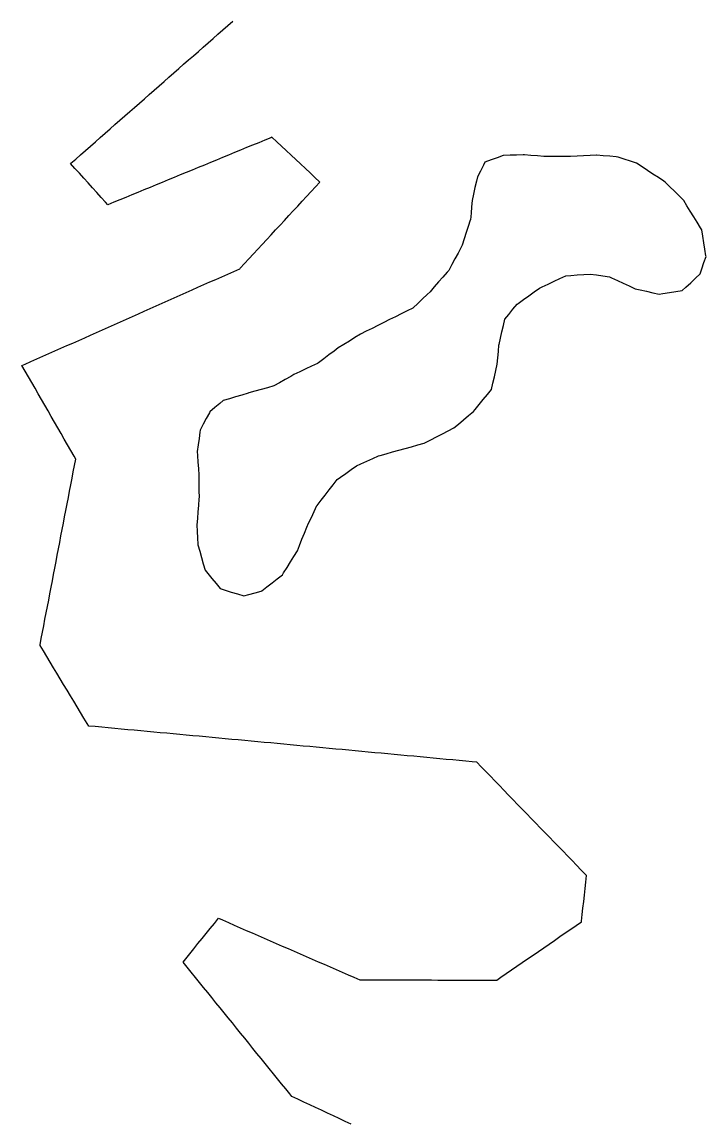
# Model space of a CAD drawing. Header units: millimetres. Extents: x 32 to 3054, y 42 to 5568.
# Drawn here: x 2935.8 to 3040.6, y 2628.1 to 2796.6 of the extents above; entities that cross this region are included whole.
import ezdxf

# ---------------------------------------------------------------- set-up
doc = ezdxf.new("R2010")
doc.units = ezdxf.units.MM
for name, color, linetype in [('ALL_ISLANDS', 7, 'Continuous'), ('OUTLINE_ISLAND_01', 7, 'Continuous'), ('OUTLINE_ISLAND_10', 7, 'Continuous')]:
    doc.layers.add(name, color=color, linetype=linetype)

msp = doc.modelspace()

# ---------------------------------------------------------------- linework, layer by layer
at = {"layer": 'ALL_ISLANDS'}
msp.add_lwpolyline([(2986.2505, 2627.7997), (2985.3441, 2628.2221), (2984.4377, 2628.6445), (2983.5313, 2629.0669), (2982.6249, 2629.4893), (2981.7184, 2629.9117), (2980.812, 2630.3341), (2979.9056, 2630.7564), (2978.9992, 2631.1788), (2978.0928, 2631.6012), (2977.1864, 2632.0236), (2976.8693, 2632.4149), (2976.2397, 2633.1919), (2975.6102, 2633.9688), (2974.9806, 2634.7458), (2974.3511, 2635.5227), (2973.7215, 2636.2996), (2973.0919, 2637.0766), (2972.4624, 2637.8535), (2971.8328, 2638.6305), (2971.2032, 2639.4074), (2970.5737, 2640.1844), (2969.9441, 2640.9613), (2969.3146, 2641.7383), (2968.685, 2642.5152), (2968.0554, 2643.2922), (2967.4259, 2644.0691), (2966.7963, 2644.8461), (2966.1667, 2645.623), (2965.5372, 2646.4), (2964.9076, 2647.1769), (2964.278, 2647.9539), (2963.6485, 2648.7308), (2963.0189, 2649.5078), (2962.3894, 2650.2847), (2961.7598, 2651.0617), (2961.1302, 2651.8386), (2960.5007, 2652.6156), (2960.9045, 2653.1153), (2961.533, 2653.8931), (2962.1615, 2654.6709), (2962.79, 2655.4487), (2963.4186, 2656.2264), (2964.0471, 2657.0042), (2964.6756, 2657.782), (2965.3041, 2658.5598), (2965.9327, 2659.3376), (2966.5258, 2659.0791), (2967.4425, 2658.6795), (2968.3592, 2658.2799), (2969.2759, 2657.8804), (2970.1926, 2657.4808), (2971.1093, 2657.0812), (2972.026, 2656.6817), (2972.9428, 2656.2821), (2973.8595, 2655.8825), (2974.7762, 2655.483), (2975.6929, 2655.0834), (2976.6096, 2654.6838), (2977.5263, 2654.2843), (2978.443, 2653.8847), (2979.3597, 2653.4851), (2980.2764, 2653.0856), (2981.1931, 2652.686), (2982.1098, 2652.2864), (2983.0265, 2651.8869), (2983.9432, 2651.4873), (2984.8599, 2651.0877), (2985.7766, 2650.6882), (2986.6933, 2650.2886), (2987.61, 2649.889), (2988.5616, 2649.8882), (2989.5616, 2649.8873), (2990.5616, 2649.8863), (2991.5616, 2649.8854), (2992.5616, 2649.8845), (2993.5616, 2649.8836), (2994.5616, 2649.8827), (2995.5616, 2649.8818), (2996.5616, 2649.8809), (2997.5616, 2649.88), (2998.5616, 2649.879), (2999.5616, 2649.8781), (3000.5616, 2649.8772), (3001.5616, 2649.8763), (3002.5616, 2649.8754), (3003.5616, 2649.8745), (3004.5616, 2649.8736), (3005.5616, 2649.8727), (3006.5616, 2649.8717), (3007.5616, 2649.8708), (3008.5616, 2649.8699), (3009.1742, 2650.2907), (3009.9985, 2650.8569), (3010.8228, 2651.4231), (3011.6471, 2651.9892), (3012.4713, 2652.5554), (3013.2956, 2653.1216), (3014.1199, 2653.6878), (3014.9442, 2654.254), (3015.7685, 2654.8201), (3016.5928, 2655.3863), (3017.417, 2655.9525), (3018.2413, 2656.5187), (3019.0656, 2657.0848), (3019.8899, 2657.651), (3020.7142, 2658.2172), (3021.5385, 2658.7834), (3021.5529, 2658.9122), (3021.6645, 2659.906), (3021.7761, 2660.8997), (3021.8877, 2661.8935), (3021.9993, 2662.8872), (3022.1109, 2663.881), (3022.2225, 2664.8747), (3022.3341, 2665.8685), (3022.1971, 2666.0099), (3021.5013, 2666.7282), (3020.8056, 2667.4465), (3020.1098, 2668.1648), (3019.4141, 2668.8831), (3018.7183, 2669.6014), (3018.0226, 2670.3196), (3017.3268, 2671.0379), (3016.6311, 2671.7562), (3015.9353, 2672.4745), (3015.2396, 2673.1928), (3014.5438, 2673.9111), (3013.8481, 2674.6294), (3013.1523, 2675.3476), (3012.4566, 2676.0659), (3011.7608, 2676.7842), (3011.0651, 2677.5025), (3010.3693, 2678.2208), (3009.6736, 2678.9391), (3008.9778, 2679.6573), (3008.2821, 2680.3756), (3007.5863, 2681.0939), (3006.8906, 2681.8122), (3006.1948, 2682.5305), (3005.4991, 2683.2488), (3004.801, 2683.3138), (3003.8053, 2683.4065), (3002.8096, 2683.4993), (3001.8139, 2683.5921), (3000.8182, 2683.6848), (2999.8225, 2683.7776), (2998.8268, 2683.8703), (2997.8312, 2683.9631), (2996.8355, 2684.0558), (2995.8398, 2684.1486), (2994.8441, 2684.2413), (2993.8484, 2684.3341), (2992.8527, 2684.4268), (2991.857, 2684.5196), (2990.8613, 2684.6123), (2989.8656, 2684.7051), (2988.87, 2684.7978), (2987.8743, 2684.8906), (2986.8786, 2684.9834), (2985.8829, 2685.0761), (2984.8872, 2685.1689), (2983.8915, 2685.2616), (2982.8958, 2685.3544), (2981.9001, 2685.4471), (2980.9044, 2685.5399), (2979.9088, 2685.6326), (2978.9131, 2685.7254), (2977.9174, 2685.8181), (2976.9217, 2685.9109), (2975.926, 2686.0036), (2974.9303, 2686.0964), (2973.9346, 2686.1892), (2972.9389, 2686.2819), (2971.9432, 2686.3747), (2970.9475, 2686.4674), (2969.9519, 2686.5602), (2968.9562, 2686.6529), (2967.9605, 2686.7457), (2966.9648, 2686.8384), (2965.9691, 2686.9312), (2964.9734, 2687.0239), (2963.9777, 2687.1167), (2962.982, 2687.2094), (2961.9863, 2687.3022), (2960.9907, 2687.3949), (2959.995, 2687.4877), (2958.9993, 2687.5805), (2958.0036, 2687.6732), (2957.0079, 2687.766), (2956.0122, 2687.8587), (2955.0165, 2687.9515), (2954.0208, 2688.0442), (2953.0251, 2688.137), (2952.0295, 2688.2297), (2951.0338, 2688.3225), (2950.0381, 2688.4152), (2949.0424, 2688.508), (2948.0467, 2688.6007), (2947.051, 2688.6935), (2946.0553, 2688.7862), (2945.8294, 2689.1599), (2945.3121, 2690.0157), (2944.7948, 2690.8715), (2944.2774, 2691.7273), (2943.7601, 2692.583), (2943.2428, 2693.4388), (2942.7254, 2694.2946), (2942.2081, 2695.1504), (2941.6907, 2696.0062), (2941.1734, 2696.862), (2940.6561, 2697.7177), (2940.1387, 2698.5735), (2939.6214, 2699.4293), (2939.1041, 2700.2851), (2938.5867, 2701.1409), (2938.5992, 2701.2059), (2938.7875, 2702.188), (2938.9758, 2703.1701), (2939.1641, 2704.1522), (2939.3524, 2705.1343), (2939.5407, 2706.1164), (2939.729, 2707.0985), (2939.9173, 2708.0806), (2940.1056, 2709.0628), (2940.2939, 2710.0449), (2940.4822, 2711.027), (2940.6705, 2712.0091), (2940.8588, 2712.9912), (2941.0471, 2713.9733), (2941.2354, 2714.9554), (2941.4237, 2715.9375), (2941.612, 2716.9196), (2941.8003, 2717.9018), (2941.9886, 2718.8839), (2942.1769, 2719.866), (2942.3652, 2720.8481), (2942.5535, 2721.8302), (2942.7419, 2722.8123), (2942.9302, 2723.7944), (2943.1185, 2724.7765), (2943.3068, 2725.7586), (2943.4951, 2726.7408), (2943.6834, 2727.7229), (2943.8717, 2728.705), (2944.06, 2729.6871), (2943.801, 2730.1378), (2943.3027, 2731.0048), (2942.8044, 2731.8718), (2942.3062, 2732.7389), (2941.8079, 2733.6059), (2941.3097, 2734.4729), (2940.8114, 2735.3399), (2940.3131, 2736.207), (2939.8149, 2737.074), (2939.3166, 2737.941), (2938.8184, 2738.8081), (2938.3201, 2739.6751), (2937.8218, 2740.5421), (2937.3236, 2741.4091), (2936.8253, 2742.2762), (2936.3271, 2743.1432), (2935.8288, 2744.0102), (2936.2938, 2744.217), (2937.2075, 2744.6234), (2938.1212, 2745.0298), (2939.0349, 2745.4363), (2939.9485, 2745.8427), (2940.8622, 2746.2491), (2941.7759, 2746.6555), (2942.6896, 2747.0619), (2943.6033, 2747.4683), (2944.517, 2747.8747), (2945.4307, 2748.2811), (2946.3444, 2748.6875), (2947.2581, 2749.0939), (2948.1718, 2749.5003), (2949.0855, 2749.9067), (2949.9992, 2750.3131), (2950.9129, 2750.7195), (2951.8266, 2751.1259), (2952.7403, 2751.5323), (2953.6539, 2751.9387), (2954.5676, 2752.3451), (2955.4813, 2752.7515), (2956.395, 2753.1579), (2957.3087, 2753.5643), (2958.2224, 2753.9708), (2959.1361, 2754.3772), (2960.0498, 2754.7836), (2960.9635, 2755.19), (2961.8772, 2755.5964), (2962.7909, 2756.0028), (2963.7046, 2756.4092), (2964.6183, 2756.8156), (2965.532, 2757.222), (2966.4456, 2757.6284), (2967.3593, 2758.0348), (2968.273, 2758.4412), (2969.1867, 2758.8476), (2969.2482, 2758.9141), (2969.9272, 2759.6482), (2970.6062, 2760.3824), (2971.2851, 2761.1165), (2971.9641, 2761.8507), (2972.6431, 2762.5848), (2973.3221, 2763.319), (2974.0011, 2764.0531), (2974.6801, 2764.7873), (2975.3591, 2765.5215), (2976.038, 2766.2556), (2976.717, 2766.9898), (2977.396, 2767.7239), (2978.075, 2768.4581), (2978.754, 2769.1922), (2979.433, 2769.9264), (2980.1119, 2770.6605), (2980.7909, 2771.3947), (2981.4699, 2772.1288), (2981.4297, 2772.1664), (2980.6994, 2772.8495), (2979.969, 2773.5326), (2979.2387, 2774.2157), (2978.5084, 2774.8988), (2977.7781, 2775.5819), (2977.0477, 2776.265), (2976.3174, 2776.9481), (2975.5871, 2777.6312), (2974.8568, 2778.3143), (2974.1264, 2778.9974), (2973.938, 2778.9199), (2973.0133, 2778.5392), (2972.0886, 2778.1585), (2971.1639, 2777.7779), (2970.2391, 2777.3972), (2969.3144, 2777.0165), (2968.3897, 2776.6359), (2967.465, 2776.2552), (2966.5403, 2775.8746), (2965.6156, 2775.4939), (2964.6909, 2775.1132), (2963.7661, 2774.7326), (2962.8414, 2774.3519), (2961.9167, 2773.9712), (2960.992, 2773.5906), (2960.0673, 2773.2099), (2959.1426, 2772.8293), (2958.2179, 2772.4486), (2957.2931, 2772.0679), (2956.3684, 2771.6873), (2955.4437, 2771.3066), (2954.519, 2770.9259), (2953.5943, 2770.5453), (2952.6696, 2770.1646), (2951.7449, 2769.784), (2950.8201, 2769.4033), (2949.8954, 2769.0226), (2948.9707, 2768.642), (2948.6295, 2769.0212), (2947.9605, 2769.7645), (2947.2916, 2770.5078), (2946.6227, 2771.2512), (2945.9538, 2771.9945), (2945.2848, 2772.7378), (2944.6159, 2773.4812), (2943.947, 2774.2245), (2943.278, 2774.9678), (2943.3115, 2774.9971), (2944.063, 2775.6569), (2944.8145, 2776.3166), (2945.566, 2776.9763), (2946.3175, 2777.636), (2947.069, 2778.2957), (2947.8206, 2778.9554), (2948.5721, 2779.6151), (2949.3236, 2780.2749), (2950.0751, 2780.9346), (2950.8266, 2781.5943), (2951.5781, 2782.254), (2952.3296, 2782.9137), (2953.0812, 2783.5734), (2953.8327, 2784.2331), (2954.5842, 2784.8929), (2955.3357, 2785.5526), (2956.0872, 2786.2123), (2956.8387, 2786.872), (2957.5903, 2787.5317), (2958.3418, 2788.1914), (2959.0933, 2788.8511), (2959.8448, 2789.5109), (2960.5963, 2790.1706), (2961.3478, 2790.8303), (2962.0994, 2791.49), (2962.8509, 2792.1497), (2963.6024, 2792.8094), (2964.3539, 2793.4691), (2965.1054, 2794.1289), (2965.8569, 2794.7886), (2966.6085, 2795.4483), (2967.36, 2796.108), (2968.1115, 2796.7677)], dxfattribs=at)
msp.add_lwpolyline([(3037.2049, 2769.2953), (3036.4978, 2770.0025), (3035.7907, 2770.7096), (3035.0836, 2771.4167), (3034.3765, 2772.1238), (3034.1682, 2772.2604), (3033.332, 2772.8089), (3032.4959, 2773.3575), (3031.6597, 2773.906), (3030.8236, 2774.4545), (3029.9875, 2775.003), (3029.0448, 2775.3176), (3028.0962, 2775.6342), (3027.1476, 2775.9508), (3026.879, 2775.9762), (3025.8834, 2776.0704), (3024.8878, 2776.1646), (3023.8923, 2776.2588), (3023.8614, 2776.2571), (3022.8629, 2776.2027), (3021.8644, 2776.1483), (3020.8658, 2776.0939), (3019.8673, 2776.0395), (3019.335, 2776.0361), (3018.335, 2776.0298), (3017.335, 2776.0234), (3016.3351, 2776.017), (3015.7986, 2776.0583), (3014.8016, 2776.1351), (3013.8045, 2776.2119), (3012.8075, 2776.2887), (3012.6075, 2776.2835), (3011.6078, 2776.2579), (3010.6081, 2776.2322), (3009.6085, 2776.2065), (3009.5693, 2776.1923), (3008.6292, 2775.8514), (3007.6891, 2775.5105), (3006.749, 2775.1696), (3006.5111, 2774.7059), (3006.0547, 2773.8161), (3005.5983, 2772.9263), (3005.4468, 2772.2483), (3005.2287, 2771.2724), (3005.0107, 2770.2964), (3004.7926, 2769.3205), (3004.7074, 2768.35), (3004.62, 2767.3538), (3004.5325, 2766.3577), (3004.5109, 2766.2901), (3004.2061, 2765.3377), (3003.9012, 2764.3853), (3003.5964, 2763.4329), (3003.2915, 2762.4805), (3003.1054, 2762.1315), (3002.6347, 2761.2491), (3002.1641, 2760.3668), (3001.6935, 2759.4845), (3001.2229, 2758.6021), (3000.9821, 2758.3285), (3000.3214, 2757.5779), (2999.6607, 2756.8272), (2999, 2756.0766), (2998.3393, 2755.3259), (2997.9139, 2754.9174), (2997.1926, 2754.2248), (2996.4713, 2753.5322), (2995.75, 2752.8396), (2995.7299, 2752.8295), (2994.835, 2752.3833), (2993.94, 2751.9371), (2993.0451, 2751.4909), (2992.1502, 2751.0447), (2991.2552, 2750.5985), (2990.3603, 2750.1523), (2989.4654, 2749.7061), (2988.5705, 2749.2598), (2987.6755, 2748.8136), (2986.8451, 2748.3002), (2985.9945, 2747.7743), (2985.1439, 2747.2484), (2984.2934, 2746.7225), (2983.6517, 2746.2377), (2982.8537, 2745.635), (2982.0558, 2745.0322), (2981.2579, 2744.4294), (2981.1001, 2744.3537), (2980.1986, 2743.9209), (2979.2971, 2743.4882), (2978.3955, 2743.0555), (2977.494, 2742.6227), (2977.0299, 2742.362), (2976.158, 2741.8723), (2975.2861, 2741.3826), (2974.4142, 2740.8929), (2974.4113, 2740.8921), (2973.4485, 2740.6219), (2972.4857, 2740.3517), (2971.5229, 2740.0815), (2970.5601, 2739.8113), (2970.476, 2739.7864), (2969.5171, 2739.5026), (2968.5582, 2739.2189), (2967.5993, 2738.9351), (2966.6405, 2738.6513), (2966.1321, 2738.2176), (2965.3713, 2737.5686), (2964.6106, 2736.9195), (2964.5358, 2736.7794), (2964.0649, 2735.8972), (2963.594, 2735.015), (2963.1232, 2734.1328), (2963.0822, 2733.8323), (2962.9471, 2732.8415), (2962.8119, 2731.8506), (2962.6768, 2730.8598), (2962.7194, 2730.2298), (2962.7869, 2729.232), (2962.8545, 2728.2343), (2962.922, 2727.2366), (2962.9259, 2726.8432), (2962.9358, 2725.8432), (2962.9457, 2724.8433), (2962.9556, 2723.8433), (2962.9356, 2723.5835), (2962.8588, 2722.5864), (2962.782, 2721.5894), (2962.7052, 2720.5923), (2962.6284, 2719.5953), (2962.6705, 2718.6148), (2962.7134, 2717.6157), (2962.7563, 2716.6167), (2962.7826, 2716.5243), (2963.0566, 2715.5626), (2963.3306, 2714.6009), (2963.6046, 2713.6391), (2963.8785, 2712.6774), (2964.2969, 2712.162), (2964.9271, 2711.3855), (2965.5573, 2710.6091), (2966.1875, 2709.8326), (2966.9389, 2709.6023), (2967.895, 2709.3093), (2968.8511, 2709.0163), (2969.8073, 2708.7232), (2970.5613, 2708.9225), (2971.5281, 2709.1779), (2972.4949, 2709.4334), (2972.5639, 2709.4873), (2973.3519, 2710.103), (2974.1398, 2710.7188), (2974.9278, 2711.3345), (2975.7157, 2711.9502), (2975.8987, 2712.2415), (2976.4307, 2713.0883), (2976.9627, 2713.935), (2977.4947, 2714.7818), (2978.0267, 2715.6285), (2978.3583, 2716.4648), (2978.7268, 2717.3944), (2979.0954, 2718.324), (2979.4639, 2719.2536), (2979.7424, 2719.8437), (2980.1691, 2720.748), (2980.5959, 2721.6524), (2981.0227, 2722.5567), (2981.037, 2722.5753), (2981.6477, 2723.3671), (2982.2585, 2724.1589), (2982.8692, 2724.9508), (2983.48, 2725.7426), (2984.0907, 2726.5344), (2984.6342, 2726.9184), (2985.4509, 2727.4955), (2986.2676, 2728.0725), (2987.0843, 2728.6496), (2987.7348, 2728.9425), (2988.6466, 2729.3531), (2989.5584, 2729.7637), (2990.4702, 2730.1743), (2990.6818, 2730.2334), (2991.645, 2730.5023), (2992.6082, 2730.7711), (2993.5714, 2731.04), (2994.5346, 2731.3089), (2995.4977, 2731.5777), (2996.4609, 2731.8466), (2997.4241, 2732.1155), (2997.5633, 2732.1872), (2998.4522, 2732.6455), (2999.341, 2733.1037), (3000.2298, 2733.5619), (3001.1187, 2734.0201), (3002.0075, 2734.4783), (3002.6936, 2735.0553), (3003.4588, 2735.699), (3004.2241, 2736.3427), (3004.9894, 2736.9863), (3005.2354, 2737.2844), (3005.8719, 2738.0556), (3006.5085, 2738.8269), (3007.145, 2739.5981), (3007.7815, 2740.3694), (3007.9891, 2741.3008), (3008.2067, 2742.2768), (3008.4242, 2743.2529), (3008.6418, 2744.2289), (3008.7261, 2745.185), (3008.8141, 2746.1811), (3008.902, 2747.1772), (3008.9115, 2747.2183), (3009.1378, 2748.1923), (3009.3641, 2749.1664), (3009.5904, 2750.1404), (3009.8167, 2751.1145), (3010.4225, 2751.8575), (3011.0544, 2752.6325), (3011.6863, 2753.4076), (3011.8664, 2753.5379), (3012.6766, 2754.1241), (3013.4867, 2754.7103), (3014.2969, 2755.2965), (3015.1071, 2755.8827), (3015.5327, 2756.0801), (3016.4399, 2756.5007), (3017.3471, 2756.9214), (3018.2543, 2757.3421), (3019.1615, 2757.7628), (3019.8963, 2757.8171), (3020.8935, 2757.8909), (3021.8908, 2757.9647), (3022.8881, 2758.0385), (3023.8392, 2757.9049), (3024.8295, 2757.7658), (3025.8198, 2757.6268), (3026.1447, 2757.4755), (3027.0514, 2757.0537), (3027.9581, 2756.6318), (3028.8647, 2756.21), (3029.7714, 2755.7881), (3030.5192, 2755.616), (3031.4937, 2755.3916), (3032.4682, 2755.1672), (3033.4428, 2754.9429), (3034.0226, 2755.0321), (3035.011, 2755.1842), (3035.9994, 2755.3363), (3036.9877, 2755.4884), (3037.5572, 2756.0219), (3038.287, 2756.7055), (3039.0168, 2757.3891), (3039.7466, 2758.0728), (3039.9973, 2758.8325), (3040.3107, 2759.7821), (3040.624, 2760.7317), (3040.6058, 2760.8488), (3040.452, 2761.8369), (3040.2983, 2762.825), (3040.1445, 2763.8131), (3039.9908, 2764.8012), (3039.8003, 2765.1085), (3039.2734, 2765.9584), (3038.7466, 2766.8083), (3038.2197, 2767.6583), (3037.6928, 2768.5082)], close=True, dxfattribs=at)
at = {"layer": 'OUTLINE_ISLAND_01'}
msp.add_lwpolyline([(2986.2505, 2627.7997), (2985.3441, 2628.2221), (2984.4377, 2628.6445), (2983.5313, 2629.0669), (2982.6249, 2629.4893), (2981.7184, 2629.9117), (2980.812, 2630.3341), (2979.9056, 2630.7564), (2978.9992, 2631.1788), (2978.0928, 2631.6012), (2977.1864, 2632.0236), (2976.8693, 2632.4149), (2976.2397, 2633.1919), (2975.6102, 2633.9688), (2974.9806, 2634.7458), (2974.3511, 2635.5227), (2973.7215, 2636.2996), (2973.0919, 2637.0766), (2972.4624, 2637.8535), (2971.8328, 2638.6305), (2971.2032, 2639.4074), (2970.5737, 2640.1844), (2969.9441, 2640.9613), (2969.3146, 2641.7383), (2968.685, 2642.5152), (2968.0554, 2643.2922), (2967.4259, 2644.0691), (2966.7963, 2644.8461), (2966.1667, 2645.623), (2965.5372, 2646.4), (2964.9076, 2647.1769), (2964.278, 2647.9539), (2963.6485, 2648.7308), (2963.0189, 2649.5078), (2962.3894, 2650.2847), (2961.7598, 2651.0617), (2961.1302, 2651.8386), (2960.5007, 2652.6156), (2960.9045, 2653.1153), (2961.533, 2653.8931), (2962.1615, 2654.6709), (2962.79, 2655.4487), (2963.4186, 2656.2264), (2964.0471, 2657.0042), (2964.6756, 2657.782), (2965.3041, 2658.5598), (2965.9327, 2659.3376), (2966.5258, 2659.0791), (2967.4425, 2658.6795), (2968.3592, 2658.2799), (2969.2759, 2657.8804), (2970.1926, 2657.4808), (2971.1093, 2657.0812), (2972.026, 2656.6817), (2972.9428, 2656.2821), (2973.8595, 2655.8825), (2974.7762, 2655.483), (2975.6929, 2655.0834), (2976.6096, 2654.6838), (2977.5263, 2654.2843), (2978.443, 2653.8847), (2979.3597, 2653.4851), (2980.2764, 2653.0856), (2981.1931, 2652.686), (2982.1098, 2652.2864), (2983.0265, 2651.8869), (2983.9432, 2651.4873), (2984.8599, 2651.0877), (2985.7766, 2650.6882), (2986.6933, 2650.2886), (2987.61, 2649.889), (2988.5616, 2649.8882), (2989.5616, 2649.8873), (2990.5616, 2649.8863), (2991.5616, 2649.8854), (2992.5616, 2649.8845), (2993.5616, 2649.8836), (2994.5616, 2649.8827), (2995.5616, 2649.8818), (2996.5616, 2649.8809), (2997.5616, 2649.88), (2998.5616, 2649.879), (2999.5616, 2649.8781), (3000.5616, 2649.8772), (3001.5616, 2649.8763), (3002.5616, 2649.8754), (3003.5616, 2649.8745), (3004.5616, 2649.8736), (3005.5616, 2649.8727), (3006.5616, 2649.8717), (3007.5616, 2649.8708), (3008.5616, 2649.8699), (3009.1742, 2650.2907), (3009.9985, 2650.8569), (3010.8228, 2651.4231), (3011.6471, 2651.9892), (3012.4713, 2652.5554), (3013.2956, 2653.1216), (3014.1199, 2653.6878), (3014.9442, 2654.254), (3015.7685, 2654.8201), (3016.5928, 2655.3863), (3017.417, 2655.9525), (3018.2413, 2656.5187), (3019.0656, 2657.0848), (3019.8899, 2657.651), (3020.7142, 2658.2172), (3021.5385, 2658.7834), (3021.5529, 2658.9122), (3021.6645, 2659.906), (3021.7761, 2660.8997), (3021.8877, 2661.8935), (3021.9993, 2662.8872), (3022.1109, 2663.881), (3022.2225, 2664.8747), (3022.3341, 2665.8685), (3022.1971, 2666.0099), (3021.5013, 2666.7282), (3020.8056, 2667.4465), (3020.1098, 2668.1648), (3019.4141, 2668.8831), (3018.7183, 2669.6014), (3018.0226, 2670.3196), (3017.3268, 2671.0379), (3016.6311, 2671.7562), (3015.9353, 2672.4745), (3015.2396, 2673.1928), (3014.5438, 2673.9111), (3013.8481, 2674.6294), (3013.1523, 2675.3476), (3012.4566, 2676.0659), (3011.7608, 2676.7842), (3011.0651, 2677.5025), (3010.3693, 2678.2208), (3009.6736, 2678.9391), (3008.9778, 2679.6573), (3008.2821, 2680.3756), (3007.5863, 2681.0939), (3006.8906, 2681.8122), (3006.1948, 2682.5305), (3005.4991, 2683.2488), (3004.801, 2683.3138), (3003.8053, 2683.4065), (3002.8096, 2683.4993), (3001.8139, 2683.5921), (3000.8182, 2683.6848), (2999.8225, 2683.7776), (2998.8268, 2683.8703), (2997.8312, 2683.9631), (2996.8355, 2684.0558), (2995.8398, 2684.1486), (2994.8441, 2684.2413), (2993.8484, 2684.3341), (2992.8527, 2684.4268), (2991.857, 2684.5196), (2990.8613, 2684.6123), (2989.8656, 2684.7051), (2988.87, 2684.7978), (2987.8743, 2684.8906), (2986.8786, 2684.9834), (2985.8829, 2685.0761), (2984.8872, 2685.1689), (2983.8915, 2685.2616), (2982.8958, 2685.3544), (2981.9001, 2685.4471), (2980.9044, 2685.5399), (2979.9088, 2685.6326), (2978.9131, 2685.7254), (2977.9174, 2685.8181), (2976.9217, 2685.9109), (2975.926, 2686.0036), (2974.9303, 2686.0964), (2973.9346, 2686.1892), (2972.9389, 2686.2819), (2971.9432, 2686.3747), (2970.9475, 2686.4674), (2969.9519, 2686.5602), (2968.9562, 2686.6529), (2967.9605, 2686.7457), (2966.9648, 2686.8384), (2965.9691, 2686.9312), (2964.9734, 2687.0239), (2963.9777, 2687.1167), (2962.982, 2687.2094), (2961.9863, 2687.3022), (2960.9907, 2687.3949), (2959.995, 2687.4877), (2958.9993, 2687.5805), (2958.0036, 2687.6732), (2957.0079, 2687.766), (2956.0122, 2687.8587), (2955.0165, 2687.9515), (2954.0208, 2688.0442), (2953.0251, 2688.137), (2952.0295, 2688.2297), (2951.0338, 2688.3225), (2950.0381, 2688.4152), (2949.0424, 2688.508), (2948.0467, 2688.6007), (2947.051, 2688.6935), (2946.0553, 2688.7862), (2945.8294, 2689.1599), (2945.3121, 2690.0157), (2944.7948, 2690.8715), (2944.2774, 2691.7273), (2943.7601, 2692.583), (2943.2428, 2693.4388), (2942.7254, 2694.2946), (2942.2081, 2695.1504), (2941.6907, 2696.0062), (2941.1734, 2696.862), (2940.6561, 2697.7177), (2940.1387, 2698.5735), (2939.6214, 2699.4293), (2939.1041, 2700.2851), (2938.5867, 2701.1409), (2938.5992, 2701.2059), (2938.7875, 2702.188), (2938.9758, 2703.1701), (2939.1641, 2704.1522), (2939.3524, 2705.1343), (2939.5407, 2706.1164), (2939.729, 2707.0985), (2939.9173, 2708.0806), (2940.1056, 2709.0628), (2940.2939, 2710.0449), (2940.4822, 2711.027), (2940.6705, 2712.0091), (2940.8588, 2712.9912), (2941.0471, 2713.9733), (2941.2354, 2714.9554), (2941.4237, 2715.9375), (2941.612, 2716.9196), (2941.8003, 2717.9018), (2941.9886, 2718.8839), (2942.1769, 2719.866), (2942.3652, 2720.8481), (2942.5535, 2721.8302), (2942.7419, 2722.8123), (2942.9302, 2723.7944), (2943.1185, 2724.7765), (2943.3068, 2725.7586), (2943.4951, 2726.7408), (2943.6834, 2727.7229), (2943.8717, 2728.705), (2944.06, 2729.6871), (2943.801, 2730.1378), (2943.3027, 2731.0048), (2942.8044, 2731.8718), (2942.3062, 2732.7389), (2941.8079, 2733.6059), (2941.3097, 2734.4729), (2940.8114, 2735.3399), (2940.3131, 2736.207), (2939.8149, 2737.074), (2939.3166, 2737.941), (2938.8184, 2738.8081), (2938.3201, 2739.6751), (2937.8218, 2740.5421), (2937.3236, 2741.4091), (2936.8253, 2742.2762), (2936.3271, 2743.1432), (2935.8288, 2744.0102), (2936.2938, 2744.217), (2937.2075, 2744.6234), (2938.1212, 2745.0298), (2939.0349, 2745.4363), (2939.9485, 2745.8427), (2940.8622, 2746.2491), (2941.7759, 2746.6555), (2942.6896, 2747.0619), (2943.6033, 2747.4683), (2944.517, 2747.8747), (2945.4307, 2748.2811), (2946.3444, 2748.6875), (2947.2581, 2749.0939), (2948.1718, 2749.5003), (2949.0855, 2749.9067), (2949.9992, 2750.3131), (2950.9129, 2750.7195), (2951.8266, 2751.1259), (2952.7403, 2751.5323), (2953.6539, 2751.9387), (2954.5676, 2752.3451), (2955.4813, 2752.7515), (2956.395, 2753.1579), (2957.3087, 2753.5643), (2958.2224, 2753.9708), (2959.1361, 2754.3772), (2960.0498, 2754.7836), (2960.9635, 2755.19), (2961.8772, 2755.5964), (2962.7909, 2756.0028), (2963.7046, 2756.4092), (2964.6183, 2756.8156), (2965.532, 2757.222), (2966.4456, 2757.6284), (2967.3593, 2758.0348), (2968.273, 2758.4412), (2969.1867, 2758.8476), (2969.2482, 2758.9141), (2969.9272, 2759.6482), (2970.6062, 2760.3824), (2971.2851, 2761.1165), (2971.9641, 2761.8507), (2972.6431, 2762.5848), (2973.3221, 2763.319), (2974.0011, 2764.0531), (2974.6801, 2764.7873), (2975.3591, 2765.5215), (2976.038, 2766.2556), (2976.717, 2766.9898), (2977.396, 2767.7239), (2978.075, 2768.4581), (2978.754, 2769.1922), (2979.433, 2769.9264), (2980.1119, 2770.6605), (2980.7909, 2771.3947), (2981.4699, 2772.1288), (2981.4297, 2772.1664), (2980.6994, 2772.8495), (2979.969, 2773.5326), (2979.2387, 2774.2157), (2978.5084, 2774.8988), (2977.7781, 2775.5819), (2977.0477, 2776.265), (2976.3174, 2776.9481), (2975.5871, 2777.6312), (2974.8568, 2778.3143), (2974.1264, 2778.9974), (2973.938, 2778.9199), (2973.0133, 2778.5392), (2972.0886, 2778.1585), (2971.1639, 2777.7779), (2970.2391, 2777.3972), (2969.3144, 2777.0165), (2968.3897, 2776.6359), (2967.465, 2776.2552), (2966.5403, 2775.8746), (2965.6156, 2775.4939), (2964.6909, 2775.1132), (2963.7661, 2774.7326), (2962.8414, 2774.3519), (2961.9167, 2773.9712), (2960.992, 2773.5906), (2960.0673, 2773.2099), (2959.1426, 2772.8293), (2958.2179, 2772.4486), (2957.2931, 2772.0679), (2956.3684, 2771.6873), (2955.4437, 2771.3066), (2954.519, 2770.9259), (2953.5943, 2770.5453), (2952.6696, 2770.1646), (2951.7449, 2769.784), (2950.8201, 2769.4033), (2949.8954, 2769.0226), (2948.9707, 2768.642), (2948.6295, 2769.0212), (2947.9605, 2769.7645), (2947.2916, 2770.5078), (2946.6227, 2771.2512), (2945.9538, 2771.9945), (2945.2848, 2772.7378), (2944.6159, 2773.4812), (2943.947, 2774.2245), (2943.278, 2774.9678), (2943.3115, 2774.9971), (2944.063, 2775.6569), (2944.8145, 2776.3166), (2945.566, 2776.9763), (2946.3175, 2777.636), (2947.069, 2778.2957), (2947.8206, 2778.9554), (2948.5721, 2779.6151), (2949.3236, 2780.2749), (2950.0751, 2780.9346), (2950.8266, 2781.5943), (2951.5781, 2782.254), (2952.3296, 2782.9137), (2953.0812, 2783.5734), (2953.8327, 2784.2331), (2954.5842, 2784.8929), (2955.3357, 2785.5526), (2956.0872, 2786.2123), (2956.8387, 2786.872), (2957.5903, 2787.5317), (2958.3418, 2788.1914), (2959.0933, 2788.8511), (2959.8448, 2789.5109), (2960.5963, 2790.1706), (2961.3478, 2790.8303), (2962.0994, 2791.49), (2962.8509, 2792.1497), (2963.6024, 2792.8094), (2964.3539, 2793.4691), (2965.1054, 2794.1289), (2965.8569, 2794.7886), (2966.6085, 2795.4483), (2967.36, 2796.108), (2968.1115, 2796.7677)], dxfattribs=at)
at = {"layer": 'OUTLINE_ISLAND_10'}
msp.add_lwpolyline([(3037.2049, 2769.2953), (3036.4978, 2770.0025), (3035.7907, 2770.7096), (3035.0836, 2771.4167), (3034.3765, 2772.1238), (3034.1682, 2772.2604), (3033.332, 2772.8089), (3032.4959, 2773.3575), (3031.6597, 2773.906), (3030.8236, 2774.4545), (3029.9875, 2775.003), (3029.0448, 2775.3176), (3028.0962, 2775.6342), (3027.1476, 2775.9508), (3026.879, 2775.9762), (3025.8834, 2776.0704), (3024.8878, 2776.1646), (3023.8923, 2776.2588), (3023.8614, 2776.2571), (3022.8629, 2776.2027), (3021.8644, 2776.1483), (3020.8658, 2776.0939), (3019.8673, 2776.0395), (3019.335, 2776.0361), (3018.335, 2776.0298), (3017.335, 2776.0234), (3016.3351, 2776.017), (3015.7986, 2776.0583), (3014.8016, 2776.1351), (3013.8045, 2776.2119), (3012.8075, 2776.2887), (3012.6075, 2776.2835), (3011.6078, 2776.2579), (3010.6081, 2776.2322), (3009.6085, 2776.2065), (3009.5693, 2776.1923), (3008.6292, 2775.8514), (3007.6891, 2775.5105), (3006.749, 2775.1696), (3006.5111, 2774.7059), (3006.0547, 2773.8161), (3005.5983, 2772.9263), (3005.4468, 2772.2483), (3005.2287, 2771.2724), (3005.0107, 2770.2964), (3004.7926, 2769.3205), (3004.7074, 2768.35), (3004.62, 2767.3538), (3004.5325, 2766.3577), (3004.5109, 2766.2901), (3004.2061, 2765.3377), (3003.9012, 2764.3853), (3003.5964, 2763.4329), (3003.2915, 2762.4805), (3003.1054, 2762.1315), (3002.6347, 2761.2491), (3002.1641, 2760.3668), (3001.6935, 2759.4845), (3001.2229, 2758.6021), (3000.9821, 2758.3285), (3000.3214, 2757.5779), (2999.6607, 2756.8272), (2999, 2756.0766), (2998.3393, 2755.3259), (2997.9139, 2754.9174), (2997.1926, 2754.2248), (2996.4713, 2753.5322), (2995.75, 2752.8396), (2995.7299, 2752.8295), (2994.835, 2752.3833), (2993.94, 2751.9371), (2993.0451, 2751.4909), (2992.1502, 2751.0447), (2991.2552, 2750.5985), (2990.3603, 2750.1523), (2989.4654, 2749.7061), (2988.5705, 2749.2598), (2987.6755, 2748.8136), (2986.8451, 2748.3002), (2985.9945, 2747.7743), (2985.1439, 2747.2484), (2984.2934, 2746.7225), (2983.6517, 2746.2377), (2982.8537, 2745.635), (2982.0558, 2745.0322), (2981.2579, 2744.4294), (2981.1001, 2744.3537), (2980.1986, 2743.9209), (2979.2971, 2743.4882), (2978.3955, 2743.0555), (2977.494, 2742.6227), (2977.0299, 2742.362), (2976.158, 2741.8723), (2975.2861, 2741.3826), (2974.4142, 2740.8929), (2974.4113, 2740.8921), (2973.4485, 2740.6219), (2972.4857, 2740.3517), (2971.5229, 2740.0815), (2970.5601, 2739.8113), (2970.476, 2739.7864), (2969.5171, 2739.5026), (2968.5582, 2739.2189), (2967.5993, 2738.9351), (2966.6405, 2738.6513), (2966.1321, 2738.2176), (2965.3713, 2737.5686), (2964.6106, 2736.9195), (2964.5358, 2736.7794), (2964.0649, 2735.8972), (2963.594, 2735.015), (2963.1232, 2734.1328), (2963.0822, 2733.8323), (2962.9471, 2732.8415), (2962.8119, 2731.8506), (2962.6768, 2730.8598), (2962.7194, 2730.2298), (2962.7869, 2729.232), (2962.8545, 2728.2343), (2962.922, 2727.2366), (2962.9259, 2726.8432), (2962.9358, 2725.8432), (2962.9457, 2724.8433), (2962.9556, 2723.8433), (2962.9356, 2723.5835), (2962.8588, 2722.5864), (2962.782, 2721.5894), (2962.7052, 2720.5923), (2962.6284, 2719.5953), (2962.6705, 2718.6148), (2962.7134, 2717.6157), (2962.7563, 2716.6167), (2962.7826, 2716.5243), (2963.0566, 2715.5626), (2963.3306, 2714.6009), (2963.6046, 2713.6391), (2963.8785, 2712.6774), (2964.2969, 2712.162), (2964.9271, 2711.3855), (2965.5573, 2710.6091), (2966.1875, 2709.8326), (2966.9389, 2709.6023), (2967.895, 2709.3093), (2968.8511, 2709.0163), (2969.8073, 2708.7232), (2970.5613, 2708.9225), (2971.5281, 2709.1779), (2972.4949, 2709.4334), (2972.5639, 2709.4873), (2973.3519, 2710.103), (2974.1398, 2710.7188), (2974.9278, 2711.3345), (2975.7157, 2711.9502), (2975.8987, 2712.2415), (2976.4307, 2713.0883), (2976.9627, 2713.935), (2977.4947, 2714.7818), (2978.0267, 2715.6285), (2978.3583, 2716.4648), (2978.7268, 2717.3944), (2979.0954, 2718.324), (2979.4639, 2719.2536), (2979.7424, 2719.8437), (2980.1691, 2720.748), (2980.5959, 2721.6524), (2981.0227, 2722.5567), (2981.037, 2722.5753), (2981.6477, 2723.3671), (2982.2585, 2724.1589), (2982.8692, 2724.9508), (2983.48, 2725.7426), (2984.0907, 2726.5344), (2984.6342, 2726.9184), (2985.4509, 2727.4955), (2986.2676, 2728.0725), (2987.0843, 2728.6496), (2987.7348, 2728.9425), (2988.6466, 2729.3531), (2989.5584, 2729.7637), (2990.4702, 2730.1743), (2990.6818, 2730.2334), (2991.645, 2730.5023), (2992.6082, 2730.7711), (2993.5714, 2731.04), (2994.5346, 2731.3089), (2995.4977, 2731.5777), (2996.4609, 2731.8466), (2997.4241, 2732.1155), (2997.5633, 2732.1872), (2998.4522, 2732.6455), (2999.341, 2733.1037), (3000.2298, 2733.5619), (3001.1187, 2734.0201), (3002.0075, 2734.4783), (3002.6936, 2735.0553), (3003.4588, 2735.699), (3004.2241, 2736.3427), (3004.9894, 2736.9863), (3005.2354, 2737.2844), (3005.8719, 2738.0556), (3006.5085, 2738.8269), (3007.145, 2739.5981), (3007.7815, 2740.3694), (3007.9891, 2741.3008), (3008.2067, 2742.2768), (3008.4242, 2743.2529), (3008.6418, 2744.2289), (3008.7261, 2745.185), (3008.8141, 2746.1811), (3008.902, 2747.1772), (3008.9115, 2747.2183), (3009.1378, 2748.1923), (3009.3641, 2749.1664), (3009.5904, 2750.1404), (3009.8167, 2751.1145), (3010.4225, 2751.8575), (3011.0544, 2752.6325), (3011.6863, 2753.4076), (3011.8664, 2753.5379), (3012.6766, 2754.1241), (3013.4867, 2754.7103), (3014.2969, 2755.2965), (3015.1071, 2755.8827), (3015.5327, 2756.0801), (3016.4399, 2756.5007), (3017.3471, 2756.9214), (3018.2543, 2757.3421), (3019.1615, 2757.7628), (3019.8963, 2757.8171), (3020.8935, 2757.8909), (3021.8908, 2757.9647), (3022.8881, 2758.0385), (3023.8392, 2757.9049), (3024.8295, 2757.7658), (3025.8198, 2757.6268), (3026.1447, 2757.4755), (3027.0514, 2757.0537), (3027.9581, 2756.6318), (3028.8647, 2756.21), (3029.7714, 2755.7881), (3030.5192, 2755.616), (3031.4937, 2755.3916), (3032.4682, 2755.1672), (3033.4428, 2754.9429), (3034.0226, 2755.0321), (3035.011, 2755.1842), (3035.9994, 2755.3363), (3036.9877, 2755.4884), (3037.5572, 2756.0219), (3038.287, 2756.7055), (3039.0168, 2757.3891), (3039.7466, 2758.0728), (3039.9973, 2758.8325), (3040.3107, 2759.7821), (3040.624, 2760.7317), (3040.6058, 2760.8488), (3040.452, 2761.8369), (3040.2983, 2762.825), (3040.1445, 2763.8131), (3039.9908, 2764.8012), (3039.8003, 2765.1085), (3039.2734, 2765.9584), (3038.7466, 2766.8083), (3038.2197, 2767.6583), (3037.6928, 2768.5082)], close=True, dxfattribs=at)

doc.saveas('drawing.dxf')
